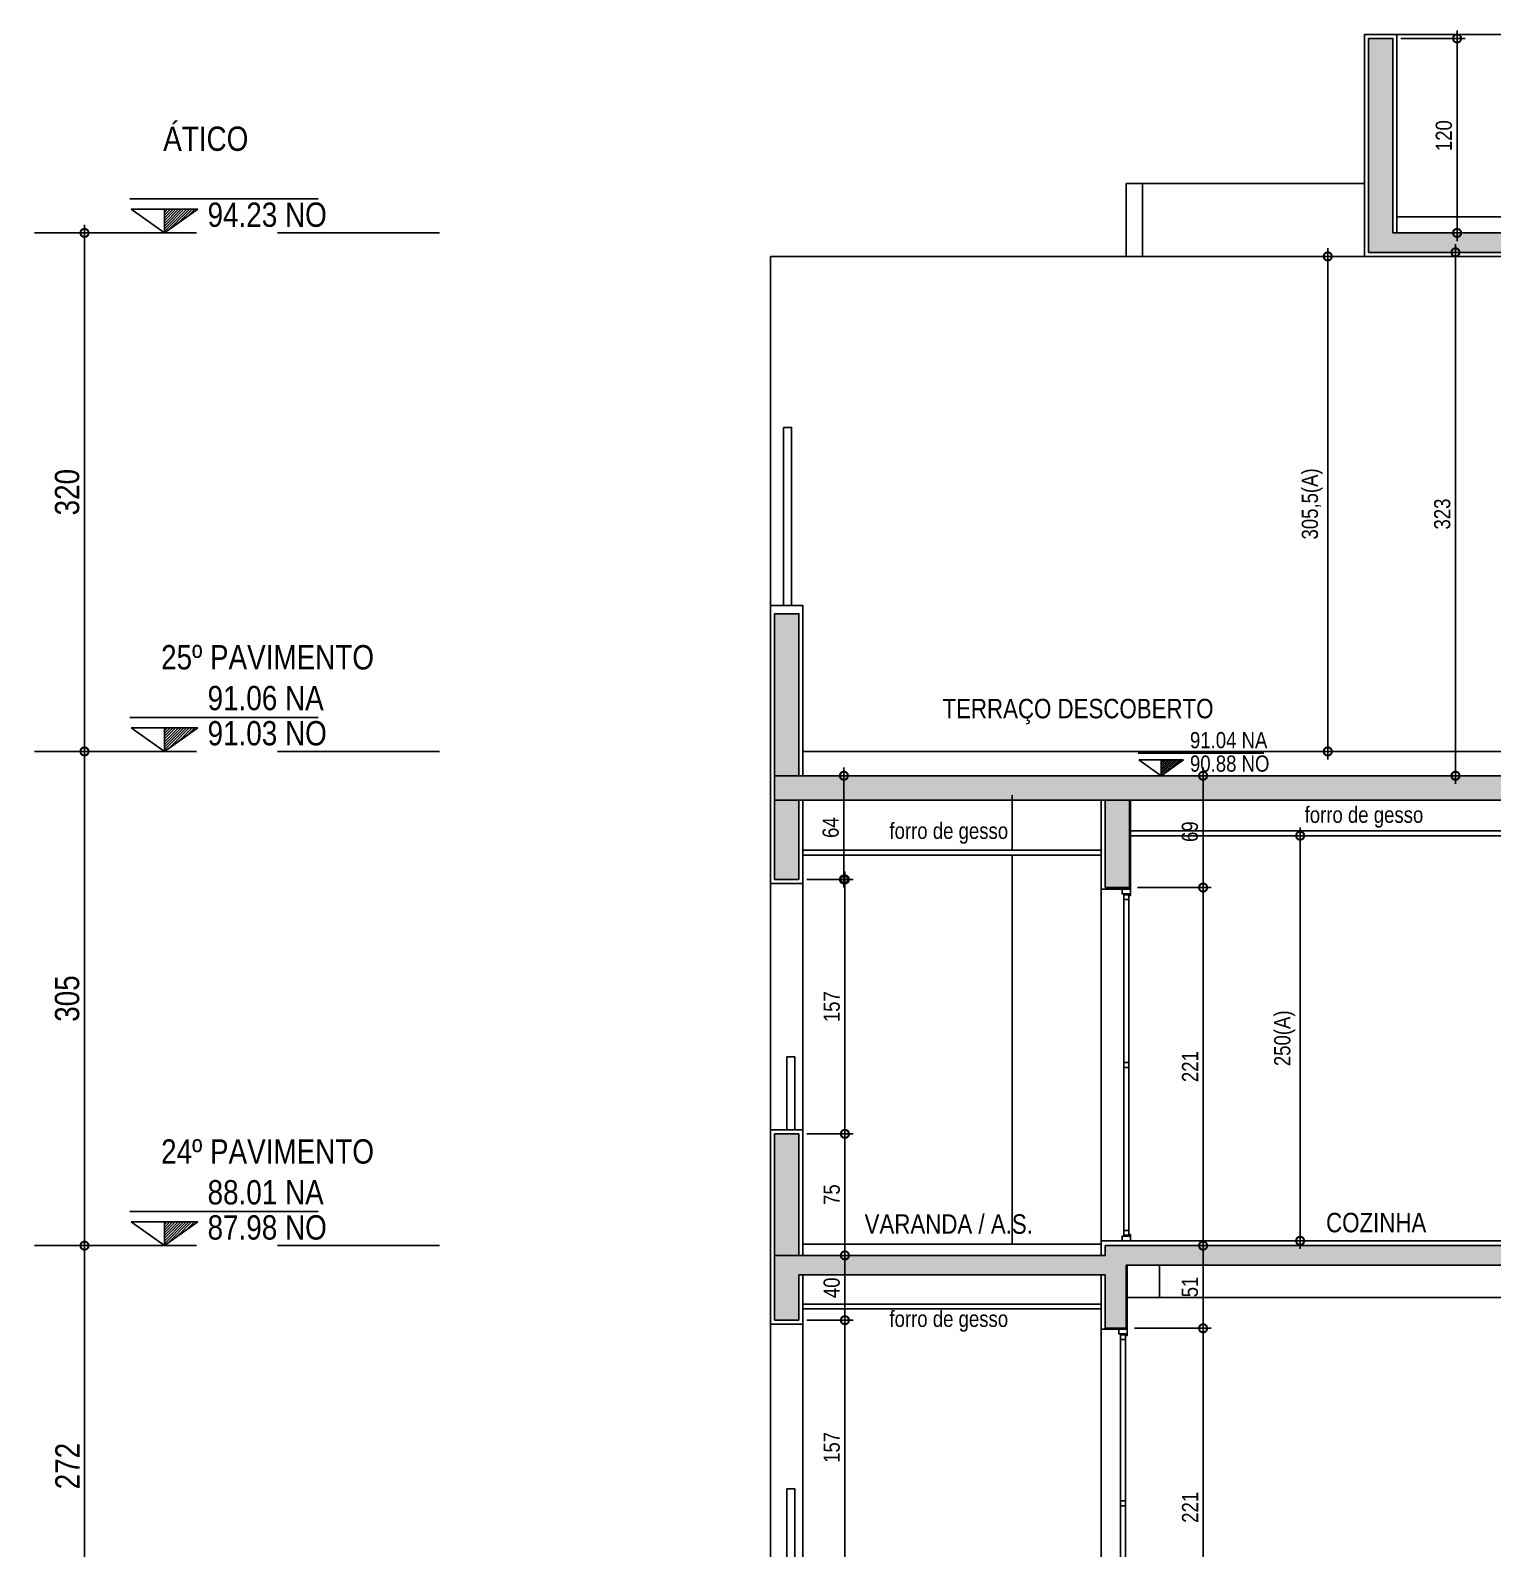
# Model space of a CAD drawing. Header units: metres. Extents: x -9138 to -7768, y 20 to 184.
# Drawn here: x -8909.32 to -8900.3, y 86.11 to 95.48 of the extents above; entities that cross this region are included whole.
import ezdxf
from ezdxf.enums import TextEntityAlignment as Align

# ---------------------------------------------------------------- set-up
doc = ezdxf.new("R2010")
doc.units = ezdxf.units.M
doc.linetypes.add('CTE ELEV$0$DASHEDX2', pattern=[1.5, 1, -0.5])
for name, color, linetype in [('ARQ-DIM EMBASAM', 2, 'Continuous'), ('CTE ELEV$0$AR-CAIXILHO', 1, 'Continuous'), ('CTE ELEV$0$ARQ-ALV ACAB', 4, 'Continuous'), ('CTE ELEV$0$ARQ-ALV OSSO', 5, 'Continuous'), ('CTE ELEV$0$ARQ-AUX', 7, 'Continuous'), ('CTE ELEV$0$ARQ-AUX1', 1, 'Continuous'), ('CTE ELEV$0$ARQ-CAX', 1, 'Continuous'), ('CTE ELEV$0$ARQ-DIM', 2, 'Continuous'), ('CTE ELEV$0$ARQ-PRJ', 7, 'CTE ELEV$0$DASHEDX2'), ('CTE ELEV$0$ARQ-SIM', 1, 'Continuous'), ('CTE ELEV$0$ARQ-TXT', 2, 'Continuous'), ('CTE ELEV$0$ES-CORTE', 2, 'Continuous')]:
    doc.layers.add(name, color=color, linetype=linetype)
doc.styles.add('CTE ELEV$0$Adesa', font='ARIALN.TTF')
doc.styles.add('CTE ELEV$0$M50', font='ARIALN.TTF', dxfattribs={"height": 0.15})
doc.dimstyles.new('CTE ELEV$0$ADESA 1-0050', dxfattribs={"dimtxt": 0.1, "dimasz": 0.1, "dimexe": 0.05, "dimexo": 0.05, "dimgap": 0.03, "dimtad": 1, "dimdec": 1, "dimlfac": 100, "dimzin": 12, "dimtxsty": 'CTE ELEV$0$Adesa', "dimblk": 'CTE ELEV$0$_DotSmall', "dimcen": 1, "dimdle": 0.05, "dimclrd": 1, "dimclre": 1, "dimclrt": 256, "dimazin": 3, "dimtm": 1e-09, "dimtfac": 1, "dimtdec": 1, "dimtmove": 1, "dimatfit": 0, "dimldrblk": 'CTE ELEV$0$_DotSmall', "dimfxl": 0.8, "dimtvp": 2, "dimtolj": 1, "dimtzin": 0, "dimarcsym": 0})

# ---------------------------------------------------------------- blocks, each defined once
blk = doc.blocks.new('*U346')
at = {"color": 7, "linetype": 'ByBlock', "ltscale": 0.5}
for p, q in [((-0.01, 2.1254), (-0.01, 0.0646)), ((-0.04, 0.0646), (-0.04, 1.07))]:
    blk.add_line(p, q, dxfattribs=at)
blk.add_lwpolyline([(-0.04, 1.1), (-0.04, 2.0954)], dxfattribs=at)
at = {"layer": 'CTE ELEV$0$AR-CAIXILHO'}
for p, q in [((-0.05, 2.1304, 0), (-0.005, 2.1304, 0)), ((-0.05, 2.1304, 0), (-0.005, 2.1304, 0)), ((-0.045, 2.1304, 0), (-0.005, 2.1304, 0)), ((-0.05, 0.0296, 0), (-0.005, 0.0296, 0)), ((-0.05, 0.0296, 0), (-0.005, 0.0296, 0)), ((-0.045, 0.0296, 0), (-0.005, 0.0296, 0))]:
    blk.add_line(p, q, dxfattribs=at)
for points in [[(0, 2.1204), (0, 2.16), (0, 2.16), (0, 2.16), (-0.05, 2.16), (-0.05, 2.16), (-0.05, 2.16), (-0.05, 2.1304), (-0.05, 2.1304), (-0.005, 2.1304), (-0.005, 2.1204), (0, 2.1204), (0, 2.1204), (0, 2.1204)], [(0, 0.0396), (0, 0), (0, 0), (0, 0), (-0.05, 0), (-0.05, 0), (-0.05, 0), (-0.05, 0.0296), (-0.05, 0.0296), (-0.005, 0.0296), (-0.005, 0.0396), (0, 0.0396), (0, 0.0396), (0, 0.0396)]]:
    blk.add_lwpolyline(points, dxfattribs=at)
at = {"layer": 'CTE ELEV$0$AR-CAIXILHO', "color": 1}
for points in [[(-0.04, 2.1254), (-0.01, 2.1254), (-0.01, 2.0954), (-0.04, 2.0954)], [(-0.04, 1.1), (-0.01, 1.1), (-0.01, 1.07), (-0.04, 1.07)], [(-0.04, 0.0346), (-0.01, 0.0346), (-0.01, 0.0646), (-0.04, 0.0646)]]:
    blk.add_lwpolyline(points, close=True, dxfattribs=at)
at = {"layer": 'CTE ELEV$0$ARQ-CAX'}
for points in [[(-0.04, 2.1254), (-0.01, 2.1254)], [(-0.04, 0.0346), (-0.01, 0.0346)]]:
    blk.add_lwpolyline(points, dxfattribs=at)
blk = doc.blocks.new('CTE ELEV$0$_DotSmall')
at = {"color": 0, "linetype": 'ByBlock', "const_width": 0.5}
blk.add_lwpolyline([(-0.0625, 0, 1), (0.0625, 0, 1)], format="xyb", close=True, dxfattribs=at)
blk = doc.blocks.new('*D720')
at = {"layer": 'CTE ELEV$0$ES-CORTE', "color": 1, "lineweight": -2, "transparency": 16777216}
for p, q in [((0.6038, 2.26), (0.6038, -0.05)), ((0.18, 2.21), (0.6538, 2.21)), ((0.3508, 0), (0.6538, 0))]:
    blk.add_line(p, q, dxfattribs=at)
at = {"layer": 'Defpoints', "color": 0, "transparency": 16777216}
for p in [(0.13, 2.21, 0), (0.3008, 0), (0.6038, 0)]:
    blk.add_point(p, dxfattribs=at)
at = {"layer": 'CTE ELEV$0$ES-CORTE', "color": 1, "lineweight": -2, "transparency": 16777216, "xscale": 0.1, "yscale": 0.1, "zscale": 0.1}
for p, rotation in [((0.6038, 2.21), 90), ((0.6038, 0), 270)]:
    blk.add_blockref('CTE ELEV$0$_DotSmall', p, dxfattribs=dict(at, rotation=rotation))
at = {"layer": 'CTE ELEV$0$ES-CORTE', "transparency": 16777216, "insert": (0.5236, 1.105), "char_height": 0.1, "attachment_point": 5, "rotation": 90, "style": 'CTE ELEV$0$Adesa'}
blk.add_mtext('\\A1;221', dxfattribs=at)
blk = doc.blocks.new('*D721')
at = {"layer": 'CTE ELEV$0$ES-CORTE', "color": 1, "lineweight": -2, "transparency": 16777216}
for p, q in [((0.05, 2.72), (0.6538, 2.72)), ((0.6038, 2.77), (0.6038, 2.16)), ((0.18, 2.21), (0.6538, 2.21))]:
    blk.add_line(p, q, dxfattribs=at)
at = {"layer": 'Defpoints', "color": 0, "transparency": 16777216}
for p in [(0, 2.72, 0), (0.13, 2.21, 0), (0.6038, 2.21)]:
    blk.add_point(p, dxfattribs=at)
at = {"layer": 'CTE ELEV$0$ES-CORTE', "color": 1, "lineweight": -2, "transparency": 16777216, "xscale": 0.1, "yscale": 0.1, "zscale": 0.1}
for p, rotation in [((0.6038, 2.72), 90), ((0.6038, 2.21), 270)]:
    blk.add_blockref('CTE ELEV$0$_DotSmall', p, dxfattribs=dict(at, rotation=rotation))
at = {"layer": 'CTE ELEV$0$ES-CORTE', "transparency": 16777216, "insert": (0.5227, 2.465), "char_height": 0.1, "attachment_point": 5, "rotation": 90, "style": 'CTE ELEV$0$Adesa'}
blk.add_mtext('\\A1;51', dxfattribs=at)
blk = doc.blocks.new('*D727')
at = {"layer": 'CTE ELEV$0$ARQ-DIM', "color": 1, "lineweight": -2, "transparency": 16777216}
for p, q in [((-1.84, 2.66), (-1.5561, 2.66)), ((-1.6061, 2.21), (-1.6061, 2.71)), ((-1.84, 2.26), (-1.5561, 2.26))]:
    blk.add_line(p, q, dxfattribs=at)
at = {"layer": 'Defpoints', "color": 0, "transparency": 16777216}
for p in [(-1.89, 2.66, 0), (-1.6061, 2.66), (-1.89, 2.26)]:
    blk.add_point(p, dxfattribs=at)
at = {"layer": 'CTE ELEV$0$ARQ-DIM', "color": 1, "lineweight": -2, "transparency": 16777216, "xscale": 0.1, "yscale": 0.1, "zscale": 0.1}
for p, rotation in [((-1.6061, 2.66), 90), ((-1.6061, 2.26), 270)]:
    blk.add_blockref('CTE ELEV$0$_DotSmall', p, dxfattribs=dict(at, rotation=rotation))
at = {"layer": 'CTE ELEV$0$ARQ-DIM', "transparency": 16777216, "insert": (-1.6872, 2.46), "char_height": 0.1, "attachment_point": 5, "rotation": 90, "style": 'CTE ELEV$0$Adesa'}
blk.add_mtext('\\A1;40', dxfattribs=at)
blk = doc.blocks.new('*D728')
at = {"layer": 'CTE ELEV$0$ARQ-DIM', "color": 1, "lineweight": -2, "transparency": 16777216}
for p, q in [((-1.84, 2.26), (-1.5561, 2.26)), ((-1.6061, 2.31), (-1.6061, 0.64)), ((-1.84, 0.69), (-1.5561, 0.69))]:
    blk.add_line(p, q, dxfattribs=at)
at = {"layer": 'Defpoints', "color": 0, "transparency": 16777216}
for p in [(-1.89, 2.26), (-1.89, 0.69), (-1.6061, 0.69)]:
    blk.add_point(p, dxfattribs=at)
at = {"layer": 'CTE ELEV$0$ARQ-DIM', "color": 1, "lineweight": -2, "transparency": 16777216, "xscale": 0.1, "yscale": 0.1, "zscale": 0.1}
for p, rotation in [((-1.6061, 2.26), 90), ((-1.6061, 0.69), 270)]:
    blk.add_blockref('CTE ELEV$0$_DotSmall', p, dxfattribs=dict(at, rotation=rotation))
at = {"layer": 'CTE ELEV$0$ARQ-DIM', "transparency": 16777216, "insert": (-1.6872, 1.475), "char_height": 0.1, "attachment_point": 5, "rotation": 90, "style": 'CTE ELEV$0$Adesa'}
blk.add_mtext('\\A1;157', dxfattribs=at)
blk = doc.blocks.new('*U368')
at = {"color": 7, "linetype": 'ByBlock', "ltscale": 0.5}
for p, q in [((-0.01, 2.1354), (-0.01, 0.0646)), ((-0.04, 0.0646), (-0.04, 1.07))]:
    blk.add_line(p, q, dxfattribs=at)
blk.add_lwpolyline([(-0.04, 1.1), (-0.04, 2.1054)], dxfattribs=at)
at = {"layer": 'CTE ELEV$0$AR-CAIXILHO'}
for p, q in [((-0.05, 2.1404, 0), (-0.005, 2.1404, 0)), ((-0.05, 2.1404, 0), (-0.005, 2.1404, 0)), ((-0.045, 2.1404, 0), (-0.005, 2.1404, 0)), ((-0.05, 0.0296, 0), (-0.005, 0.0296, 0)), ((-0.05, 0.0296, 0), (-0.005, 0.0296, 0)), ((-0.045, 0.0296, 0), (-0.005, 0.0296, 0))]:
    blk.add_line(p, q, dxfattribs=at)
for points in [[(0, 2.1304), (0, 2.17), (0, 2.17), (0, 2.17), (-0.05, 2.17), (-0.05, 2.17), (-0.05, 2.17), (-0.05, 2.1404), (-0.05, 2.1404), (-0.005, 2.1404), (-0.005, 2.1304), (0, 2.1304), (0, 2.1304), (0, 2.1304)], [(0, 0.0396), (0, 0), (0, 0), (0, 0), (-0.05, 0), (-0.05, 0), (-0.05, 0), (-0.05, 0.0296), (-0.05, 0.0296), (-0.005, 0.0296), (-0.005, 0.0396), (0, 0.0396), (0, 0.0396), (0, 0.0396)]]:
    blk.add_lwpolyline(points, dxfattribs=at)
at = {"layer": 'CTE ELEV$0$AR-CAIXILHO', "color": 1}
for points in [[(-0.04, 2.1354), (-0.01, 2.1354), (-0.01, 2.1054), (-0.04, 2.1054)], [(-0.04, 1.1), (-0.01, 1.1), (-0.01, 1.07), (-0.04, 1.07)], [(-0.04, 0.0346), (-0.01, 0.0346), (-0.01, 0.0646), (-0.04, 0.0646)]]:
    blk.add_lwpolyline(points, close=True, dxfattribs=at)
at = {"layer": 'CTE ELEV$0$ARQ-CAX'}
for points in [[(-0.04, 2.1354), (-0.01, 2.1354)], [(-0.04, 0.0346), (-0.01, 0.0346)]]:
    blk.add_lwpolyline(points, dxfattribs=at)
blk = doc.blocks.new('CTE ELEV$0$CT BB DUPL INF')
h = blk.add_hatch(color=8)
h.dxf.hatch_style = 1
h.paths.add_polyline_path([(0.15, 2.76), (0, 2.76), (0, 2.21), (0.15, 2.21)])
h.paths.add_polyline_path([(2.88, 2.76), (2.73, 2.76), (2.73, 0), (2.88, 0)])
h.paths.add_polyline_path([(4.19, 2.9), (4.06, 2.9), (4.06, 0), (4.19, 0)])
h.paths.add_polyline_path([(5.52, 2.76), (5.37, 2.76), (5.37, 0), (5.52, 0)])
h.paths.add_polyline_path([(8.2499, 2.76), (8.0999, 2.76), (8.0999, 2.21), (8.2499, 2.21)])
h.paths.add_polyline_path([(10.2899, 2.76), (10.14, 2.76), (10.14, 2.26), (10.2899, 2.26)])
h.paths.add_polyline_path([(-1.89, 2.76), (-2.04, 2.76), (-2.04, 2.26), (-1.89, 2.26)])
h = blk.add_hatch(color=8)
h.dxf.hatch_style = 1
h.paths.add_polyline_path([(-2.04, 2.9), (-2.04, 2.75), (2.8798, 2.75), (5.3787, 2.7479), (5.3696, 2.75), (10.2899, 2.75), (10.2899, 2.9), (5.5196, 2.9), (2.7298, 2.9)])
at = {"layer": 'CTE ELEV$0$ES-CORTE'}
h = blk.add_hatch(color=8, dxfattribs=at)
h.dxf.hatch_style = 1
h.paths.add_polyline_path([(-1.89, 0), (-2.04, 0), (-2.04, -0.06), (-1.89, -0.06)])
h.paths.add_polyline_path([(-1.89, 0.69), (-2.04, 0.69), (-2.04, 0), (-1.89, 0)])
at = {"layer": 'CTE ELEV$0$ARQ-ALV ACAB'}
for p, q in [((-2.065, 2.9), (-2.065, 2.235)), ((-1.865, 2.75, 0), (-1.865, 2.235)), ((-0.025, 2.2, 0), (-0.025, 2.75, 0)), ((0.155, 2.2), (0.155, 2.75, 0)), ((-0.025, 2.2), (0.155, 2.2)), ((-2.065, -0.06, 0), (-2.065, 0.715, 0)), ((-1.865, -0.06, 0), (-1.865, 0.715, 0)), ((-0.025, -0.06), (-0.025, 0.045)), ((-0.025, 0.03), (2.725, 0.03))]:
    blk.add_line(p, q, dxfattribs=at)
blk.add_lwpolyline([(-2.065, 2.235), (-1.865, 2.235)], dxfattribs=at)
at = {"layer": 'CTE ELEV$0$ARQ-ALV ACAB', "elevation": 0}
for points in [[(-1.865, 0.715), (-2.065, 0.715)], [(-1.865, 0.01), (-0.025, 0.01)]]:
    blk.add_lwpolyline(points, dxfattribs=at)
at = {"layer": 'CTE ELEV$0$ARQ-AUX'}
for points in [[(-2.065, 2.235), (-2.065, 0.715)], [(-0.025, 2.2), (-0.025, 0.045)]]:
    blk.add_lwpolyline(points, dxfattribs=at)
at = {"layer": 'CTE ELEV$0$ARQ-AUX', "elevation": 0}
blk.add_lwpolyline([(-1.865, 2.235), (-1.865, 0.715)], dxfattribs=at)
at = {"layer": 'CTE ELEV$0$ARQ-AUX1'}
for p, q in [((-0.575, 2.44), (-0.575, 2.78, 0)), ((0.155, 2.56), (2.725, 2.56)), ((0.155, 2.53), (2.725, 2.53)), ((-0.575, 0.01), (-0.575, 2.41))]:
    blk.add_line(p, q, dxfattribs=at)
at = {"layer": 'CTE ELEV$0$ARQ-AUX1', "elevation": 0}
for points in [[(-1.865, 2.44), (-0.025, 2.44)], [(-1.865, 2.41), (-0.025, 2.41)]]:
    blk.add_lwpolyline(points, dxfattribs=at)
blk.add_lwpolyline([(-1.965, 1.165), (-1.915, 1.165), (-1.915, 0.715), (-1.965, 0.715)], close=True, dxfattribs=at)
at = {"layer": 'CTE ELEV$0$ES-CORTE'}
for p, q in [((-2.04, 2.83, 0), (-2.04, 2.26)), ((-1.89, 2.75, 0), (-1.89, 2.26)), ((0, 2.21), (0.15, 2.21)), ((-2.04, -0.06, 0), (-2.04, 0.69, 0)), ((-1.89, -0.06, 0), (-1.89, 0.69, 0)), ((0, 0), (8.2499, 0))]:
    blk.add_line(p, q, dxfattribs=at)
blk.add_lwpolyline([(-2.04, 2.9), (-2.04, 2.75), (2.8798, 2.75), (2.8798, 2.75), (5.3787, 2.7479), (5.3696, 2.75), (10.2899, 2.75), (10.2899, 2.9), (5.5196, 2.9), (5.5196, 2.9), (2.7298, 2.9), (2.7298, 2.9)], close=True, dxfattribs=at)
at = {"layer": 'CTE ELEV$0$ES-CORTE', "elevation": 0}
for points in [[(0, 2.21), (0, 2.75)], [(0.15, 2.21), (0.15, 2.75)], [(-1.89, 0.69), (-2.04, 0.69)], [(0, 0), (0, -0.06), (-2.04, -0.06)]]:
    blk.add_lwpolyline(points, dxfattribs=at)
at = {"layer": 'CTE ELEV$0$ES-CORTE'}
blk.add_lwpolyline([(-1.89, 2.26), (-2.04, 2.26)], dxfattribs=at)
at = {"layer": 'CTE ELEV$0$ARQ-ALV OSSO'}
blk.add_blockref('*U368', (0.155, 0.03), dxfattribs=at)
at = {"layer": 'CTE ELEV$0$ARQ-TXT', "style": 'CTE ELEV$0$Adesa'}
for s, height, p in [('forro de gesso', 0.1, (1.5963, 2.6471, 0)), ('forro de gesso', 0.1, (-0.9652, 2.5479, 0)), ('VARANDA / A.S.', 0.12, (-0.9652, 0.136, 0)), ('COZINHA', 0.12, (1.6718, 0.1426, 0))]:
    blk.add_text(s, height=height, dxfattribs=at).set_placement(p, align=Align.MIDDLE)
blk = doc.blocks.new('CTE ELEV$0$CT BB DUPL SUP')
at = {"layer": 'CTE ELEV$0$ES-CORTE'}
h = blk.add_hatch(color=8, dxfattribs=at)
h.dxf.hatch_style = 1
h.paths.add_polyline_path([(-1.105, 3.2), (-1.105, 3.08), (-0.955, 3.08), (3.7448, 3.08), (3.8948, 3.08), (3.8948, 3.2), (3.8948, 4.4), (3.7448, 4.4), (3.7448, 3.2), (-0.955, 3.2), (-0.955, 4.4), (-1.105, 4.4)])
h = blk.add_hatch(color=8, dxfattribs=at)
h.dxf.hatch_style = 1
h.paths.add_polyline_path([(-4.6199, 0.85), (-4.7699, 0.85), (-4.7699, -0.15), (-4.6199, -0.15)])
at = {"layer": 'CTE ELEV$0$ARQ-ALV ACAB'}
for points in [[(-1.13, 3.055), (-1.13, 4.425), (-0.93, 4.425), (-0.93, 3.2)], [(-0.93, 3.3), (3.7198, 3.3)], [(-4.5949, -0.15), (-4.5949, 0.9), (-4.7949, 0.9), (-4.7949, -0.15)], [(-0.025, 0), (-4.5949, 0)]]:
    blk.add_lwpolyline(points, dxfattribs=at)
at = {"layer": 'CTE ELEV$0$ARQ-ALV ACAB', "elevation": 0}
blk.add_lwpolyline([(-1.13, 3.055), (-0.025, 3.055)], dxfattribs=at)
at = {"layer": 'CTE ELEV$0$ARQ-AUX'}
for points in [[(-4.7949, 0.9), (-4.7949, 3.055)], [(-2.6, 3.055), (-4.7949, 3.055)]]:
    blk.add_lwpolyline(points, dxfattribs=at)
at = {"layer": 'CTE ELEV$0$ARQ-AUX1'}
blk.add_lwpolyline([(-0.93, 4.425), (0.2847, 4.425), (0.2847, 3.3)], dxfattribs=at)
at = {"layer": 'CTE ELEV$0$ARQ-AUX1', "elevation": 0}
for points in [[(-2.6, 3.505), (-2.5, 3.505), (-2.5, 3.055), (-2.6, 3.055)], [(-4.7149, 2), (-4.6649, 2), (-4.6649, 0.9), (-4.7149, 0.9)]]:
    blk.add_lwpolyline(points, close=True, dxfattribs=at)
for points in [[(-2.5, 3.505), (-1.13, 3.505)], [(-2.5, 3.055), (-1.13, 3.055)]]:
    blk.add_lwpolyline(points, dxfattribs=at)
at = {"layer": 'CTE ELEV$0$ES-CORTE'}
for p, q in [((-1.105, 3.2, 0), (-1.105, 3.08, 0)), ((-0.955, 3.2), (3.7448, 3.2)), ((-0.955, 3.08), (3.7448, 3.08))]:
    blk.add_line(p, q, dxfattribs=at)
for points in [[(-1.105, 3.2), (-1.105, 4.4), (-0.955, 4.4), (-0.955, 3.2)], [(-1.105, 3.08), (-1.105, 3.08), (-0.955, 3.08), (-0.955, 3.08)], [(-4.6199, -0.15), (-4.6199, 0.85), (-4.7699, 0.85), (-4.7699, -0.15)], [(0, 0), (0, -0.15), (-4.7699, -0.15)]]:
    blk.add_lwpolyline(points, dxfattribs=at)
at = {"layer": 'CTE ELEV$0$ARQ-TXT', "style": 'CTE ELEV$0$M50'}
blk.add_text('TERRAÇO DESCOBERTO', height=0.12, dxfattribs=at).set_placement((-2.898, 0.2469, 0), align=Align.MIDDLE)
blk = doc.blocks.new('*U284')
h = blk.add_hatch()
h.set_pattern_fill('ANSI31', color=1, scale=0.00375, style=0)
h.set_pattern_definition([(45, (18.99673, 94.672672), (-0.0084189901, 0.0084189901), [])])
h.paths.add_polyline_path([(0.2063, 0.1463), (0.0009, 0.1463), (0, 0)])
at = {"color": 1}
blk.add_line((-0.2126, 0.21), (0.9499, 0.21), dxfattribs=at)
for points in [[(-0.2053, 0.1463), (0.0009, 0.1463), (0, 0), (-0.2053, 0.1463)], [(0.2072, 0.1463), (0.0009, 0.1463), (0, 0), (0.2072, 0.1463)]]:
    blk.add_lwpolyline(points, close=True, dxfattribs=at)
at = {"color": 1, "style": 'CTE ELEV$0$Adesa'}
blk.add_attdef('PAVIMENTO_001', (-0.0199, 0.5064), '', height=0.15, dxfattribs=at)
at = {"color": 3, "style": 'CTE ELEV$0$Adesa'}
blk.add_attdef('NA', text='', height=0.15, dxfattribs=at).set_placement((0.2668, 0.2096), align=Align.BOTTOM_LEFT)
blk.add_attdef('NO', text='', height=0.15, dxfattribs=at).set_placement((0.2668, 0.1875), align=Align.TOP_LEFT)
blk = doc.blocks.new('*D300')
at = {"layer": 'CTE ELEV$0$ARQ-DIM', "color": 1, "lineweight": -2, "transparency": 16777216}
for p, q in [((-8908.9896, 94.28), (-8908.9896, 90.98)), ((-8909.2735, 94.23), (-8908.9396, 94.23)), ((-8909.2735, 91.03), (-8908.9396, 91.03))]:
    blk.add_line(p, q, dxfattribs=at)
at = {"layer": 'Defpoints', "color": 0, "transparency": 16777216}
for p in [(-8909.3235, 94.23, 0), (-8909.3235, 91.03, 0), (-8908.9896, 91.03)]:
    blk.add_point(p, dxfattribs=at)
at = {"layer": 'CTE ELEV$0$ARQ-DIM', "color": 1, "lineweight": -2, "transparency": 16777216, "xscale": 0.1, "yscale": 0.1, "zscale": 0.1}
for p, rotation in [((-8908.9896, 94.23), 90), ((-8908.9896, 91.03), 270)]:
    blk.add_blockref('CTE ELEV$0$_DotSmall', p, dxfattribs=dict(at, rotation=rotation))
at = {"layer": 'CTE ELEV$0$ARQ-DIM', "transparency": 16777216, "insert": (-8909.0962, 92.63), "char_height": 0.1, "attachment_point": 5, "rotation": 90, "style": 'CTE ELEV$0$Adesa'}
blk.add_mtext('\\A1;{\\H1.5x;320}', dxfattribs=at)
blk = doc.blocks.new('*D292')
at = {"layer": 'CTE ELEV$0$ARQ-DIM', "color": 1, "lineweight": -2, "transparency": 16777216}
for p, q in [((-8908.9896, 88.03), (-8908.9896, 85.21)), ((-8909.2735, 87.98), (-8908.9396, 87.98)), ((-8909.2735, 85.26), (-8908.9396, 85.26))]:
    blk.add_line(p, q, dxfattribs=at)
at = {"layer": 'Defpoints', "color": 0, "transparency": 16777216}
for p in [(-8909.3235, 87.98), (-8909.3235, 85.26), (-8908.9896, 85.26)]:
    blk.add_point(p, dxfattribs=at)
at = {"layer": 'CTE ELEV$0$ARQ-DIM', "color": 1, "lineweight": -2, "transparency": 16777216, "xscale": 0.1, "yscale": 0.1, "zscale": 0.1}
for p, rotation in [((-8908.9896, 87.98), 90), ((-8908.9896, 85.26), 270)]:
    blk.add_blockref('CTE ELEV$0$_DotSmall', p, dxfattribs=dict(at, rotation=rotation))
at = {"layer": 'CTE ELEV$0$ARQ-DIM', "transparency": 16777216, "insert": (-8909.0949, 86.62), "char_height": 0.1, "attachment_point": 5, "rotation": 90, "style": 'CTE ELEV$0$Adesa'}
blk.add_mtext('\\A1;{\\H1.5x;272}', dxfattribs=at)
blk = doc.blocks.new('*D293')
at = {"layer": 'CTE ELEV$0$ARQ-DIM', "color": 1, "lineweight": -2, "transparency": 16777216}
for p, q in [((-8908.9896, 91.08), (-8908.9896, 87.93)), ((-8909.2735, 91.03), (-8908.9396, 91.03)), ((-8909.2735, 87.98), (-8908.9396, 87.98))]:
    blk.add_line(p, q, dxfattribs=at)
at = {"layer": 'Defpoints', "color": 0, "transparency": 16777216}
for p in [(-8909.3235, 91.03, 0), (-8909.3235, 87.98), (-8908.9896, 87.98)]:
    blk.add_point(p, dxfattribs=at)
at = {"layer": 'CTE ELEV$0$ARQ-DIM', "color": 1, "lineweight": -2, "transparency": 16777216, "xscale": 0.1, "yscale": 0.1, "zscale": 0.1}
for p, rotation in [((-8908.9896, 91.03), 90), ((-8908.9896, 87.98), 270)]:
    blk.add_blockref('CTE ELEV$0$_DotSmall', p, dxfattribs=dict(at, rotation=rotation))
at = {"layer": 'CTE ELEV$0$ARQ-DIM', "transparency": 16777216, "insert": (-8909.0962, 89.505), "char_height": 0.1, "attachment_point": 5, "rotation": 90, "style": 'CTE ELEV$0$Adesa'}
blk.add_mtext('\\A1;{\\H1.5x;305}', dxfattribs=at)
blk = doc.blocks.new('*D335')
at = {"layer": 'CTE ELEV$0$ARQ-DIM', "color": 1, "lineweight": -2, "transparency": 16777216}
for p, q in [((-8902.0883, 90.24), (-8902.0883, 87.93)), ((-8902.4921, 90.19), (-8902.0383, 90.19)), ((-8902.4921, 87.98), (-8902.0383, 87.98))]:
    blk.add_line(p, q, dxfattribs=at)
at = {"layer": 'Defpoints', "color": 0, "transparency": 16777216}
for p in [(-8902.5421, 90.19, 0), (-8902.5421, 87.98, 0), (-8902.0883, 87.98)]:
    blk.add_point(p, dxfattribs=at)
at = {"layer": 'CTE ELEV$0$ARQ-DIM', "color": 1, "lineweight": -2, "transparency": 16777216, "xscale": 0.1, "yscale": 0.1, "zscale": 0.1}
for p, rotation in [((-8902.0883, 90.19), 90), ((-8902.0883, 87.98), 270)]:
    blk.add_blockref('CTE ELEV$0$_DotSmall', p, dxfattribs=dict(at, rotation=rotation))
at = {"layer": 'CTE ELEV$0$ARQ-DIM', "transparency": 16777216, "insert": (-8902.1685, 89.085), "char_height": 0.1, "attachment_point": 5, "rotation": 90, "style": 'CTE ELEV$0$Adesa'}
blk.add_mtext('\\A1;221', dxfattribs=at)
blk = doc.blocks.new('*D336')
at = {"layer": 'CTE ELEV$0$ARQ-DIM', "color": 1, "lineweight": -2, "transparency": 16777216}
for p, q in [((-8902.0883, 90.24), (-8902.0883, 87.93)), ((-8902.4921, 90.19), (-8902.0383, 90.19)), ((-8902.6421, 87.98), (-8902.0383, 87.98))]:
    blk.add_line(p, q, dxfattribs=at)
at = {"layer": 'Defpoints', "color": 0, "transparency": 16777216}
for p in [(-8902.5421, 90.19, 0), (-8902.6921, 87.98, 0), (-8902.0883, 87.98)]:
    blk.add_point(p, dxfattribs=at)
at = {"layer": 'CTE ELEV$0$ARQ-DIM', "color": 1, "lineweight": -2, "transparency": 16777216, "xscale": 0.1, "yscale": 0.1, "zscale": 0.1}
for p, rotation in [((-8902.0883, 90.19), 90), ((-8902.0883, 87.98), 270)]:
    blk.add_blockref('CTE ELEV$0$_DotSmall', p, dxfattribs=dict(at, rotation=rotation))
at = {"layer": 'CTE ELEV$0$ARQ-DIM', "transparency": 16777216, "insert": (-8902.1685, 89.085), "char_height": 0.1, "attachment_point": 5, "rotation": 90, "style": 'CTE ELEV$0$Adesa'}
blk.add_mtext('\\A1;221', dxfattribs=at)
blk = doc.blocks.new('*D339')
at = {"layer": 'CTE ELEV$0$ARQ-DIM', "color": 1, "lineweight": -2, "transparency": 16777216}
for p, q in [((-8900.9423, 94.11), (-8900.4813, 94.11)), ((-8900.5313, 94.16), (-8900.5313, 90.83)), ((-8901.0173, 90.88), (-8900.4813, 90.88))]:
    blk.add_line(p, q, dxfattribs=at)
at = {"layer": 'Defpoints', "color": 0, "transparency": 16777216}
for p in [(-8900.9923, 94.11, 0), (-8901.0673, 90.88, 0), (-8900.5313, 90.88)]:
    blk.add_point(p, dxfattribs=at)
at = {"layer": 'CTE ELEV$0$ARQ-DIM', "color": 1, "lineweight": -2, "transparency": 16777216, "xscale": 0.1, "yscale": 0.1, "zscale": 0.1}
for p, rotation in [((-8900.5313, 94.11), 90), ((-8900.5313, 90.88), 270)]:
    blk.add_blockref('CTE ELEV$0$_DotSmall', p, dxfattribs=dict(at, rotation=rotation))
at = {"layer": 'CTE ELEV$0$ARQ-DIM', "transparency": 16777216, "insert": (-8900.6124, 92.495), "char_height": 0.1, "attachment_point": 5, "rotation": 90, "style": 'CTE ELEV$0$Adesa'}
blk.add_mtext('\\A1;323', dxfattribs=at)
blk = doc.blocks.new('*D340')
at = {"layer": 'CTE ELEV$0$ARQ-DIM', "color": 1, "lineweight": -2, "transparency": 16777216}
for p, q in [((-8901.1423, 94.085), (-8901.3691, 94.085)), ((-8901.3191, 94.135), (-8901.3191, 90.98)), ((-8901.1173, 91.03), (-8901.3691, 91.03))]:
    blk.add_line(p, q, dxfattribs=at)
at = {"layer": 'Defpoints', "color": 0, "transparency": 16777216}
for p in [(-8901.0923, 94.085, 0), (-8901.3191, 91.03), (-8901.0673, 91.03, 0)]:
    blk.add_point(p, dxfattribs=at)
at = {"layer": 'CTE ELEV$0$ARQ-DIM', "color": 1, "lineweight": -2, "transparency": 16777216, "xscale": 0.1, "yscale": 0.1, "zscale": 0.1}
for p, rotation in [((-8901.3191, 94.085), 90), ((-8901.3191, 91.03), 270)]:
    blk.add_blockref('CTE ELEV$0$_DotSmall', p, dxfattribs=dict(at, rotation=rotation))
at = {"layer": 'CTE ELEV$0$ARQ-DIM', "transparency": 16777216, "insert": (-8901.4146, 92.5575), "char_height": 0.1, "attachment_point": 5, "rotation": 90, "style": 'CTE ELEV$0$Adesa'}
blk.add_mtext('\\A1;305,5(A)', dxfattribs=at)
blk = doc.blocks.new('*D343')
at = {"layer": 'CTE ELEV$0$ARQ-DIM', "color": 1, "lineweight": -2, "transparency": 16777216}
for p, q in [((-8900.5214, 95.48), (-8900.5214, 94.18)), ((-8900.8673, 95.43), (-8900.4714, 95.43)), ((-8900.8673, 94.23), (-8900.4714, 94.23))]:
    blk.add_line(p, q, dxfattribs=at)
at = {"layer": 'Defpoints', "color": 0, "transparency": 16777216}
for p in [(-8900.9173, 95.43, 0), (-8900.9173, 94.23, 0), (-8900.5214, 94.23)]:
    blk.add_point(p, dxfattribs=at)
at = {"layer": 'CTE ELEV$0$ARQ-DIM', "color": 1, "lineweight": -2, "transparency": 16777216, "xscale": 0.1, "yscale": 0.1, "zscale": 0.1}
for p, rotation in [((-8900.5214, 95.43), 90), ((-8900.5214, 94.23), 270)]:
    blk.add_blockref('CTE ELEV$0$_DotSmall', p, dxfattribs=dict(at, rotation=rotation))
at = {"layer": 'CTE ELEV$0$ARQ-DIM', "transparency": 16777216, "insert": (-8900.6025, 94.83), "char_height": 0.1, "attachment_point": 5, "rotation": 90, "style": 'CTE ELEV$0$Adesa'}
blk.add_mtext('\\A1;120', dxfattribs=at)
blk = doc.blocks.new('*D370')
at = {"layer": 'CTE ELEV$0$ARQ-DIM', "color": 1, "lineweight": -2, "transparency": 16777216}
for p, q in [((-8902.0883, 90.14), (-8902.0883, 90.93)), ((-8902.4921, 90.88), (-8902.0383, 90.88)), ((-8902.4921, 90.19), (-8902.0383, 90.19))]:
    blk.add_line(p, q, dxfattribs=at)
at = {"layer": 'Defpoints', "color": 0, "transparency": 16777216}
for p in [(-8902.5421, 90.88, 0), (-8902.0883, 90.88), (-8902.5421, 90.19, 0)]:
    blk.add_point(p, dxfattribs=at)
at = {"layer": 'CTE ELEV$0$ARQ-DIM', "color": 1, "lineweight": -2, "transparency": 16777216, "xscale": 0.1, "yscale": 0.1, "zscale": 0.1}
for p, rotation in [((-8902.0883, 90.88), 90), ((-8902.0883, 90.19), 270)]:
    blk.add_blockref('CTE ELEV$0$_DotSmall', p, dxfattribs=dict(at, rotation=rotation))
at = {"layer": 'CTE ELEV$0$ARQ-DIM', "transparency": 16777216, "insert": (-8902.1694, 90.535), "char_height": 0.1, "attachment_point": 5, "rotation": 90, "style": 'CTE ELEV$0$Adesa'}
blk.add_mtext('\\A1;69', dxfattribs=at)
blk = doc.blocks.new('*D372')
at = {"layer": 'CTE ELEV$0$ARQ-DIM', "color": 1, "lineweight": -2, "transparency": 16777216}
for p, q in [((-8901.4894, 90.56), (-8901.4894, 87.96)), ((-8901.3021, 90.51), (-8901.5394, 90.51)), ((-8901.3021, 88.01), (-8901.5394, 88.01))]:
    blk.add_line(p, q, dxfattribs=at)
at = {"layer": 'Defpoints', "color": 0, "transparency": 16777216}
for p in [(-8901.2521, 90.51, 0), (-8901.4894, 88.01), (-8901.2521, 88.01, 0)]:
    blk.add_point(p, dxfattribs=at)
at = {"layer": 'CTE ELEV$0$ARQ-DIM', "color": 1, "lineweight": -2, "transparency": 16777216, "xscale": 0.1, "yscale": 0.1, "zscale": 0.1}
for p, rotation in [((-8901.4894, 90.51), 90), ((-8901.4894, 88.01), 270)]:
    blk.add_blockref('CTE ELEV$0$_DotSmall', p, dxfattribs=dict(at, rotation=rotation))
at = {"layer": 'CTE ELEV$0$ARQ-DIM', "transparency": 16777216, "insert": (-8901.5849, 89.26), "char_height": 0.1, "attachment_point": 5, "rotation": 90, "style": 'CTE ELEV$0$Adesa'}
blk.add_mtext('\\A1;250(A)', dxfattribs=at)
blk = doc.blocks.new('*U363')
h = blk.add_hatch()
h.set_pattern_fill('ANSI31', color=1, scale=0.0025, style=0)
h.set_pattern_definition([(45, (12.664487, 63.115115), (-0.0056126601, 0.0056126601), [])])
h.paths.add_polyline_path([(0.1375, 0.0975), (0.0006, 0.0975), (0, 0)])
at = {"color": 1}
blk.add_line((-0.1417, 0.14), (0.6333, 0.14), dxfattribs=at)
for points in [[(-0.1369, 0.0975), (0.0006, 0.0975), (0, 0), (-0.1369, 0.0975)], [(0.1381, 0.0975), (0.0006, 0.0975), (0, 0), (0.1381, 0.0975)]]:
    blk.add_lwpolyline(points, close=True, dxfattribs=at)
at = {"color": 1, "style": 'CTE ELEV$0$Adesa'}
blk.add_attdef('PAVIMENTO_001', (-0.0133, 0.3376), '', height=0.1, dxfattribs=at)
at = {"color": 3, "style": 'CTE ELEV$0$Adesa'}
blk.add_attdef('NA', text='', height=0.1, dxfattribs=at).set_placement((0.1779, 0.1397), align=Align.BOTTOM_LEFT)
blk.add_attdef('NO', text='', height=0.1, dxfattribs=at).set_placement((0.1779, 0.125), align=Align.TOP_LEFT)
blk = doc.blocks.new('*D447')
at = {"layer": 'CTE ELEV$0$ARQ-DIM', "color": 1, "lineweight": -2, "transparency": 16777216}
for p, q in [((-8904.5321, 88.67), (-8904.2482, 88.67)), ((-8904.2982, 88.72), (-8904.2982, 87.87)), ((-8904.5321, 87.92), (-8904.2482, 87.92))]:
    blk.add_line(p, q, dxfattribs=at)
at = {"layer": 'Defpoints', "color": 0, "transparency": 16777216}
for p in [(-8904.5821, 88.67, 0), (-8904.5821, 87.92, 0), (-8904.2982, 87.92)]:
    blk.add_point(p, dxfattribs=at)
at = {"layer": 'CTE ELEV$0$ARQ-DIM', "color": 1, "lineweight": -2, "transparency": 16777216, "xscale": 0.1, "yscale": 0.1, "zscale": 0.1}
for p, rotation in [((-8904.2982, 88.67), 90), ((-8904.2982, 87.92), 270)]:
    blk.add_blockref('CTE ELEV$0$_DotSmall', p, dxfattribs=dict(at, rotation=rotation))
at = {"layer": 'CTE ELEV$0$ARQ-DIM', "transparency": 16777216, "insert": (-8904.3791, 88.295), "char_height": 0.1, "attachment_point": 5, "rotation": 90, "style": 'CTE ELEV$0$Adesa'}
blk.add_mtext('\\A1;75', dxfattribs=at)
blk = doc.blocks.new('*D448')
at = {"layer": 'CTE ELEV$0$ARQ-DIM', "color": 1, "lineweight": -2, "transparency": 16777216}
for p, q in [((-8904.5321, 90.24), (-8904.2482, 90.24)), ((-8904.2982, 88.62), (-8904.2982, 90.29)), ((-8904.5321, 88.67), (-8904.2482, 88.67))]:
    blk.add_line(p, q, dxfattribs=at)
at = {"layer": 'Defpoints', "color": 0, "transparency": 16777216}
for p in [(-8904.5821, 90.24, 0), (-8904.2982, 90.24), (-8904.5821, 88.67, 0)]:
    blk.add_point(p, dxfattribs=at)
at = {"layer": 'CTE ELEV$0$ARQ-DIM', "color": 1, "lineweight": -2, "transparency": 16777216, "xscale": 0.1, "yscale": 0.1, "zscale": 0.1}
for p, rotation in [((-8904.2982, 90.24), 90), ((-8904.2982, 88.67), 270)]:
    blk.add_blockref('CTE ELEV$0$_DotSmall', p, dxfattribs=dict(at, rotation=rotation))
at = {"layer": 'CTE ELEV$0$ARQ-DIM', "transparency": 16777216, "insert": (-8904.3793, 89.455), "char_height": 0.1, "attachment_point": 5, "rotation": 90, "style": 'CTE ELEV$0$Adesa'}
blk.add_mtext('\\A1;157', dxfattribs=at)
blk = doc.blocks.new('*D449')
at = {"layer": 'CTE ELEV$0$ARQ-DIM', "color": 1, "lineweight": -2, "transparency": 16777216}
for p, q in [((-8904.3045, 90.19), (-8904.3045, 90.93)), ((-8904.5321, 90.88), (-8904.2545, 90.88)), ((-8904.5321, 90.24), (-8904.2545, 90.24))]:
    blk.add_line(p, q, dxfattribs=at)
at = {"layer": 'Defpoints', "color": 0, "transparency": 16777216}
for p in [(-8904.5821, 90.88, 0), (-8904.3045, 90.88), (-8904.5821, 90.24, 0)]:
    blk.add_point(p, dxfattribs=at)
at = {"layer": 'CTE ELEV$0$ARQ-DIM', "color": 1, "lineweight": -2, "transparency": 16777216, "xscale": 0.1, "yscale": 0.1, "zscale": 0.1}
for p, rotation in [((-8904.3045, 90.88), 90), ((-8904.3045, 90.24), 270)]:
    blk.add_blockref('CTE ELEV$0$_DotSmall', p, dxfattribs=dict(at, rotation=rotation))
at = {"layer": 'CTE ELEV$0$ARQ-DIM', "transparency": 16777216, "insert": (-8904.3855, 90.56), "char_height": 0.1, "attachment_point": 5, "rotation": 90, "style": 'CTE ELEV$0$Adesa'}
blk.add_mtext('\\A1;64', dxfattribs=at)
blk = doc.blocks.new('CTE ELEV$0$CT BB TIPO')
h = blk.add_hatch(color=8)
h.dxf.hatch_style = 1
h.paths.add_polyline_path([(8.1199, 2.6), (8.1199, 2.54), (8.1199, 2.21), (8.2499, 2.21), (8.2499, 2.54), (10.16, 2.54), (10.16, 2.26), (10.2899, 2.26), (10.2899, 2.54), (10.2899, 2.66), (8.2499, 2.66), (8.2499, 2.72), (0, 2.72), (0, 2.66), (-2.04, 2.66), (-2.04, 2.5), (-2.04, 2.26), (-1.89, 2.26), (-1.89, 2.54), (0, 2.54), (0, 2.21), (0.13, 2.21), (0.13, 2.6)])
at = {"layer": 'CTE ELEV$0$ARQ-ALV ACAB'}
for p, q in [((-2.065, 2.66, 0), (-2.065, 2.235)), ((-1.865, 2.54, 0), (-1.865, 2.235)), ((-0.025, 2.205, 0), (-0.025, 2.54, 0)), ((0.135, 2.205), (0.135, 2.6)), ((-0.025, 2.205), (0.135, 2.205))]:
    blk.add_line(p, q, dxfattribs=at)
blk.add_lwpolyline([(-2.065, 2.235), (-1.865, 2.235)], dxfattribs=at)
at = {"layer": 'CTE ELEV$0$ARQ-AUX'}
blk.add_line((2.45, 2.4), (0.335, 2.4), dxfattribs=at)
for points in [[(-2.065, 2.235), (-2.065, 0.72)], [(-0.025, 2.205), (-0.025, 0.045)]]:
    blk.add_lwpolyline(points, dxfattribs=at)
at = {"layer": 'CTE ELEV$0$ARQ-AUX', "elevation": 0}
blk.add_lwpolyline([(-1.865, 0.72), (-1.865, 2.235)], dxfattribs=at)
at = {"layer": 'CTE ELEV$0$ARQ-AUX1'}
blk.add_lwpolyline([(0.135, 2.4), (0.335, 2.4), (0.335, 2.6)], dxfattribs=at)
at = {"layer": 'CTE ELEV$0$ARQ-AUX1', "elevation": 0}
for points in [[(-0.025, 2.36), (-1.865, 2.36)], [(-0.025, 2.33), (-1.865, 2.33)]]:
    blk.add_lwpolyline(points, dxfattribs=at)
blk.add_lwpolyline([(-1.965, 1.22), (-1.915, 1.22), (-1.915, 0.72), (-1.965, 0.72)], close=True, dxfattribs=at)
at = {"layer": 'CTE ELEV$0$ES-CORTE'}
for p, q in [((8.2499, 2.72), (0, 2.72)), ((-1.89, 2.54, 0), (-1.89, 2.26)), ((0, 2.21, 0), (0, 2.54, 0)), ((8.1199, 2.6), (0.13, 2.6)), ((0.13, 2.21, 0), (0.13, 2.6, 0)), ((-2.04, 2.5, 0), (-2.04, 2.26)), ((0, 2.21), (0.13, 2.21))]:
    blk.add_line(p, q, dxfattribs=at)
at = {"layer": 'CTE ELEV$0$ES-CORTE', "elevation": 0}
for points in [[(0, 2.72), (0, 2.66), (-2.04, 2.66)], [(-2.04, 2.5), (-2.04, 2.66)], [(0, 2.54), (-1.89, 2.54)], [(0.13, 2.6), (0.13, 2.54)]]:
    blk.add_lwpolyline(points, dxfattribs=at)
at = {"layer": 'CTE ELEV$0$ES-CORTE'}
blk.add_lwpolyline([(-1.89, 2.26), (-2.04, 2.26)], dxfattribs=at)
at = {"layer": 'CTE ELEV$0$ARQ-ALV OSSO'}
blk.add_blockref('*U346', (0.135, 0.045), dxfattribs=at)
at = {"layer": 'CTE ELEV$0$ARQ-TXT', "style": 'CTE ELEV$0$Adesa'}
blk.add_text('forro de gesso', height=0.1, dxfattribs=at).set_placement((-0.9652, 2.2562, 0), align=Align.MIDDLE)
at = {"layer": 'CTE ELEV$0$ARQ-DIM'}
for base, p2, picture, middle in [((-1.6061, 2.66), (-1.89, 2.66, 0), '*D727', (-1.6872, 2.46)), ((-1.6061, 0.69), (-1.89, 0.69), '*D728', (-1.6872, 1.475))]:
    dim = blk.add_linear_dim(base=base, p1=(-1.89, 2.26), p2=p2, angle=90, dimstyle='CTE ELEV$0$ADESA 1-0050', dxfattribs=at)
    dim.commit()
    dim.dimension.update_dxf_attribs({"geometry": picture, "text_midpoint": middle})
at = {"layer": 'CTE ELEV$0$ES-CORTE'}
for base, p1, p2, picture, middle in [((0.6038, 2.21, 0), (0, 2.72), (0.13, 2.21), '*D721', (0.5227, 2.465, 0)), ((0.6038, 0, 0), (0.13, 2.21), (0.3008, 0, 0), '*D720', (0.5236, 1.105, 0))]:
    dim = blk.add_linear_dim(base=base, p1=p1, p2=p2, angle=90, dimstyle='CTE ELEV$0$ADESA 1-0050', dxfattribs=at)
    dim.commit()
    dim.dimension.update_dxf_attribs({"geometry": picture, "text_midpoint": middle})
blk = doc.blocks.new('CTE ELEV')
at = {"layer": 'CTE ELEV$0$ARQ-PRJ'}
for p, q in [((-8906.7989, 94.23, 0), (-8909.3235, 94.23, 0)), ((-8906.7989, 91.03, 0), (-8909.3235, 91.03, 0)), ((-8906.7989, 87.98, 0), (-8909.3235, 87.98, 0))]:
    blk.add_line(p, q, dxfattribs=at)
at = {"layer": 'CTE ELEV$0$ARQ-AUX'}
for name, p in [('CTE ELEV$0$CT BB DUPL SUP', (-8899.9622, 91.03, 0)), ('CTE ELEV$0$CT BB DUPL INF', (-8902.6921, 87.98, 0)), ('CTE ELEV$0$CT BB TIPO', (-8902.6921, 85.26, 0))]:
    blk.add_blockref(name, p, dxfattribs=at)
at = {"layer": 'CTE ELEV$0$ARQ-SIM', "color": 1}
ref = blk.add_blockref('*U284', (-8908.497, 94.23, 0), dxfattribs=at)
ref.add_attrib('PAVIMENTO_001', 'ÁTICO', (-8908.5038, 94.7364, 0), dxfattribs={"layer": '0', "color": 1, "height": 0.15, "style": 'CTE ELEV$0$Adesa'})
ref.add_attrib('NO', '94.23 NO', dxfattribs={"layer": '0', "color": 3, "height": 0.15, "style": 'CTE ELEV$0$Adesa'}).set_placement((-8908.2302, 94.4175, 0), align=Align.TOP_LEFT)
for p, values in [((-8908.497, 91.03, 0), {'PAVIMENTO_001': '25º PAVIMENTO', 'NA': '91.06 NA', 'NO': '91.03 NO'}), ((-8908.497, 87.98, 0), {'PAVIMENTO_001': '24º PAVIMENTO', 'NA': '88.01 NA', 'NO': '87.98 NO'})]:
    blk.add_blockref('*U284', p, dxfattribs=at).add_auto_attribs(values)
ref = blk.add_blockref('*U363', (-8902.3472, 90.88, 0), dxfattribs=at)
ref.add_attrib('NA', '91.04 NA', dxfattribs={"layer": '0', "color": 3, "height": 0.1, "style": 'CTE ELEV$0$Adesa'}).set_placement((-8902.1693, 91.0197, 0), align=Align.BOTTOM_LEFT)
ref.add_attrib('NO', '90.88 NO', dxfattribs={"layer": '0', "color": 3, "height": 0.1, "style": 'CTE ELEV$0$Adesa'}).set_placement((-8902.1693, 91.005, 0), align=Align.TOP_LEFT)
at = {"layer": 'CTE ELEV$0$ARQ-DIM'}
for base, p1, p2, picture, middle in [((-8900.5214, 94.23, 0), (-8900.9173, 95.43, 0), (-8900.9173, 94.23, 0), '*D343', (-8900.6025, 94.83, 0)), ((-8900.5313, 90.88, 0), (-8900.9923, 94.11, 0), (-8901.0673, 90.88, 0), '*D339', (-8900.6124, 92.495, 0)), ((-8904.3045, 90.88), (-8904.5821, 90.24, 0), (-8904.5821, 90.88, 0), '*D449', (-8904.3855, 90.56)), ((-8902.0883, 90.88, 0), (-8902.5421, 90.19, 0), (-8902.5421, 90.88, 0), '*D370', (-8902.1694, 90.535, 0)), ((-8904.2982, 90.24), (-8904.5821, 88.67, 0), (-8904.5821, 90.24, 0), '*D448', (-8904.3793, 89.455)), ((-8902.0883, 87.98, 0), (-8902.5421, 90.19, 0), (-8902.6921, 87.98, 0), '*D336', (-8902.1685, 89.085, 0)), ((-8902.0883, 87.98, 0), (-8902.5421, 90.19, 0), (-8902.5421, 87.98, 0), '*D335', (-8902.1685, 89.085, 0)), ((-8904.2982, 87.92), (-8904.5821, 88.67, 0), (-8904.5821, 87.92, 0), '*D447', (-8904.3791, 88.295))]:
    dim = blk.add_linear_dim(base=base, p1=p1, p2=p2, angle=90, dimstyle='CTE ELEV$0$ADESA 1-0050', dxfattribs=at)
    dim.commit()
    dim.dimension.update_dxf_attribs({"geometry": picture, "text_midpoint": middle})
for base, p1, p2, text, picture, middle in [((-8908.9896, 91.03, 0), (-8909.3235, 94.23, 0), (-8909.3235, 91.03, 0), '{\\H1.5x;<>}', '*D300', (-8909.0962, 92.63, 0)), ((-8901.3191, 91.03, 0), (-8901.0923, 94.085, -0.0001), (-8901.0673, 91.03, 0), '<>(A)', '*D340', (-8901.4146, 92.5575, 0)), ((-8908.9896, 87.98, 0), (-8909.3235, 91.03, 0), (-8909.3235, 87.98, 0), '{\\H1.5x;<>}', '*D293', (-8909.0962, 89.505, 0)), ((-8901.4894, 88.01, 0), (-8901.2521, 90.51, 0), (-8901.2521, 88.01, 0), '<>(A)', '*D372', (-8901.5849, 89.26, 0)), ((-8908.9896, 85.26, 0), (-8909.3235, 87.98, 0), (-8909.3235, 85.26, 0), '{\\H1.5x;<>}', '*D292', (-8909.0949, 86.62, 0))]:
    dim = blk.add_linear_dim(base=base, p1=p1, p2=p2, angle=90, text=text, dimstyle='CTE ELEV$0$ADESA 1-0050', dxfattribs=at)
    dim.commit()
    dim.dimension.update_dxf_attribs({"geometry": picture, "text_midpoint": middle})

msp = doc.modelspace()

# ---------------------------------------------------------------- block references
at = {"layer": 'ARQ-DIM EMBASAM'}
msp.add_blockref('CTE ELEV', (0, 0), dxfattribs=at)

doc.saveas('drawing.dxf')
